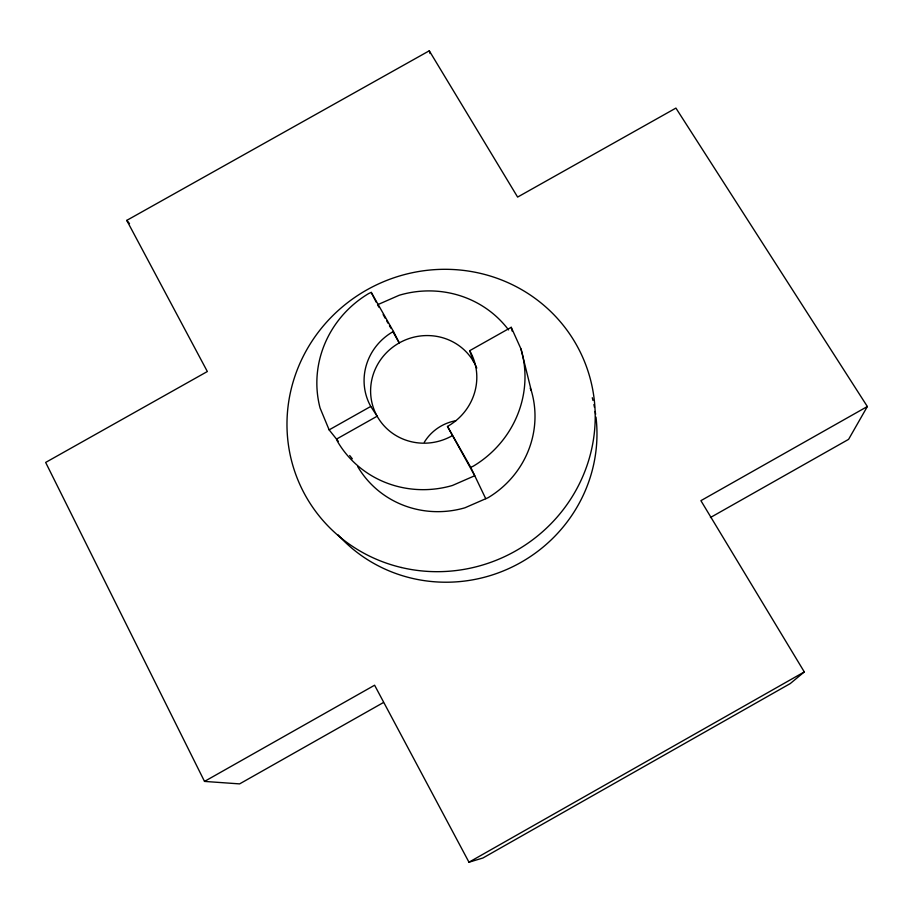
<?xml version="1.0" encoding="UTF-8"?>
<svg xmlns="http://www.w3.org/2000/svg" width="913" height="913" viewBox="0 0 913 913"><rect width="100%" height="100%" fill="white"/><g stroke="black" fill="none" stroke-linecap="round" stroke-linejoin="round"><path stroke-width="1.37" d="M383.426 702.531L239.605 783.89L204.512 781.414L45.65 462.435L207.342 371.523L126.759 220.387L429.281 50.797L517.614 197.082L675.917 108.088L867.35 406.525L848.588 439.358L710.417 517.534M867.35 406.525L700.899 500.666L804.296 671.922L790.27 683.563L482.886 858.015L468.974 862.203L374.604 685.218L204.512 781.414M468.974 862.203L804.296 671.922M329.137 429.875L370.758 406.433A56.789 54.643 -26.4 0 1 393.446 331.43L371.249 292.4L368.761 293.495A104.847 100.898 -26.4 0 0 320.075 408.02L329.137 429.875L338.278 441.287M370.758 406.433L377.149 416.214L336.532 439.096L337.525 441.504A102.313 98.638 -26.4 0 0 452.426 485.476L474.749 475.73L447.484 426.439A56.789 54.643 -26.4 0 0 469.693 350.695L511.223 327.311L520.969 348.926L531.309 390.673A95.409 92.418 -26.4 0 1 488.09 497.699L464.945 507.788A95.409 92.418 -26.4 0 1 357.656 466.509M447.484 426.439L470.709 467.296L473.288 466.178A104.847 100.898 -26.4 0 0 520.969 348.926M126.759 220.387L129.509 223.582M349.69 455.507L352.327 458.794M378.941 307.213L377.537 304.748L399.221 295.253A102.313 98.638 -26.4 0 1 508.564 329.924M383.14 314.597L385.24 318.295M386.644 320.76L388.036 323.225M389.44 325.679L390.844 328.144M392.944 331.841L399.243 342.923L393.446 331.43M371.249 292.4L376.282 302.283M470.709 467.296L485.75 498.715M530.202 388.196L531.309 390.673M469.693 350.695L473.699 361.822M429.281 50.797L430.023 53.525M511.223 327.311L512.227 331.202M424.305 442.257A45.536 44.44 -26.4 0 1 455.907 420.722M452.049 435.809A55.419 53.422 -26.4 0 1 376.316 414.662A55.419 53.422 -26.4 0 1 403.261 340.869A55.419 53.422 -26.4 0 1 476.78 368.087M592.286 397.726A148.385 144.151 -26.4 0 1 592.971 400.442M593.907 404.539A148.385 144.151 -26.4 0 1 594.466 407.312M595.196 411.489A148.385 144.151 -26.4 0 1 595.618 414.297M595.984 417.115A148.385 144.151 -26.4 0 1 509.055 568.457A148.385 144.151 -26.4 0 1 338.107 534.915M401.275 567.487A155.062 150.211 -26.4 0 0 589.946 377.617A155.062 150.211 -26.4 0 0 332.081 316.366A155.062 150.211 -26.4 0 0 401.275 567.487"/></g></svg>
